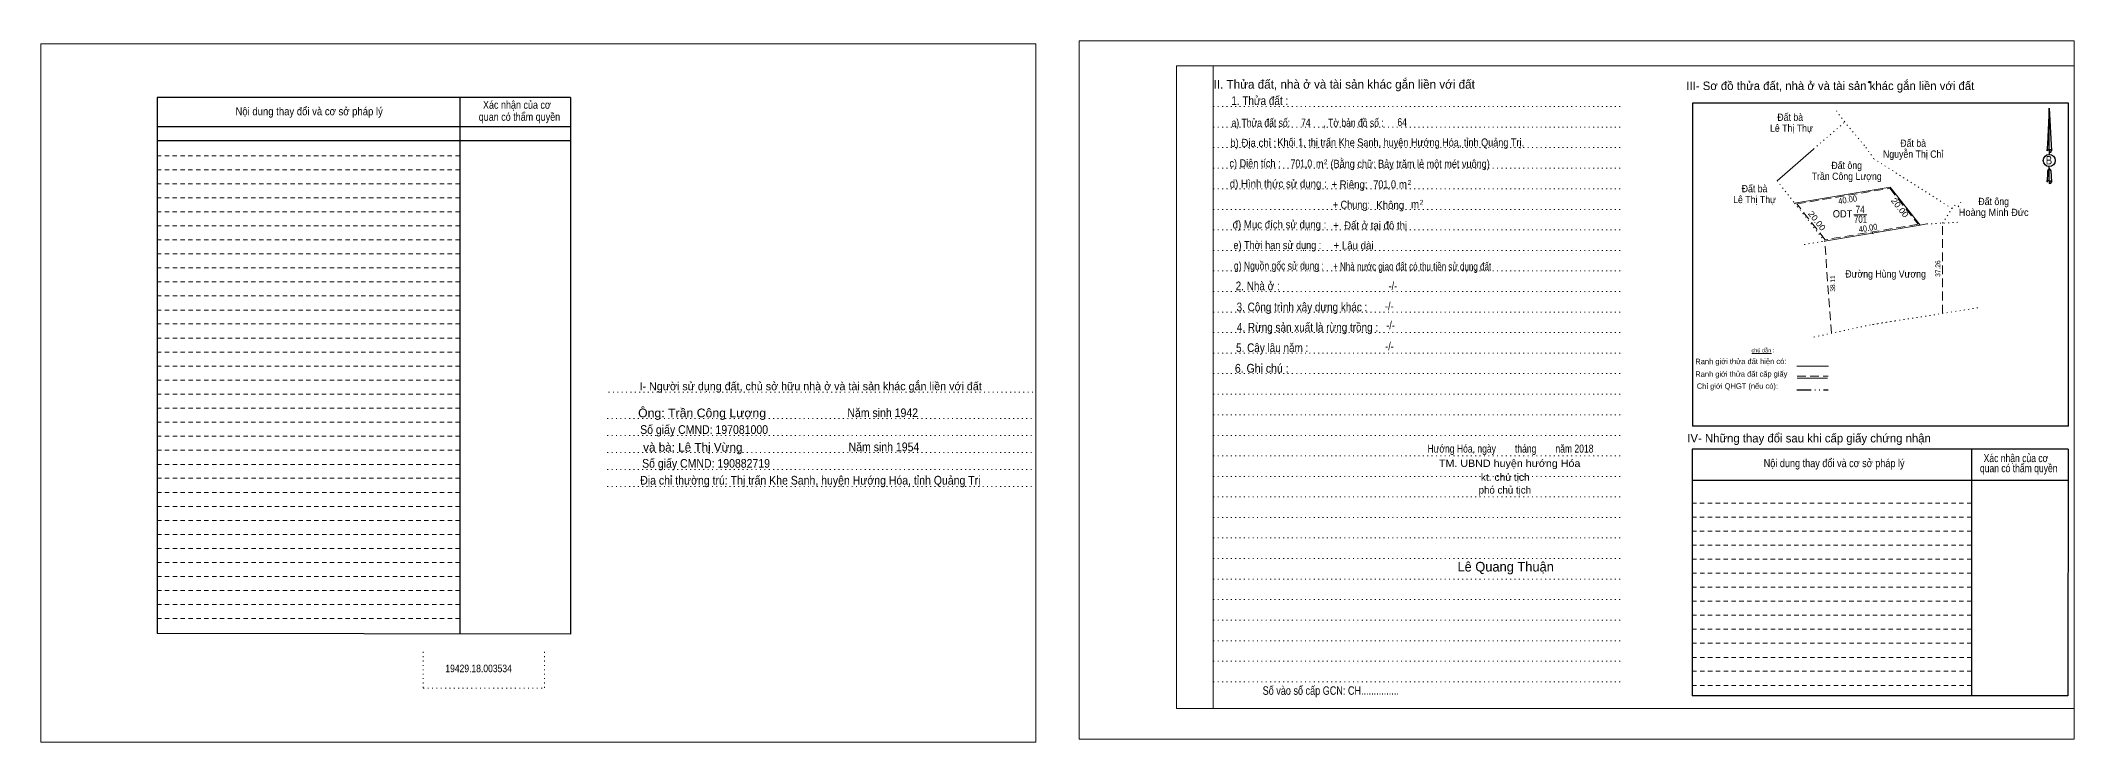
# Model space of a CAD drawing. Header units: metres. Extents: x 549912 to 552138, y 1840078 to 1840461.
# Drawn here: x 549912 to 550750, y 1840078 to 1840367 of the extents above; entities that cross this region are included whole.
import ezdxf
from ezdxf.enums import TextEntityAlignment as Align

# ---------------------------------------------------------------- set-up
doc = ezdxf.new("R2010")
doc.units = ezdxf.units.M
doc.header["$LTSCALE"] = 1.2
doc.header["$PDMODE"] = 32
doc.header["$PDSIZE"] = 0.6
for name, pattern in [('DASH_DOUBLE_DOT', [9.2, 5, -1.2, 0.3, -1.2, 0.3, -1.2]), ('DOTTED', [1.5, 0.3, -1.2]), ('MEDIUM_DASHED', [4.5, 3, -1.5]), ('SHORT_DASHED', [2.7, 1.5, -1.2])]:
    doc.linetypes.add(name, pattern=pattern)
for name, color, linetype, lineweight in [('1', 7, 'DOTTED', 13), ('10', 7, 'DOTTED', 13), ('18', 7, 'Continuous', 25), ('2', 7, 'SHORT_DASHED', 13), ('28', 7, 'Continuous', 25), ('55', 7, 'Continuous', 13), ('62', 7, 'Continuous', 13)]:
    doc.layers.add(name, color=color, linetype=linetype, lineweight=lineweight)

msp = doc.modelspace()

# ---------------------------------------------------------------- linework, layer by layer
at = {"layer": '1', "linetype": 'Continuous'}
for p, q in [((550380.01, 1840356.69), (550750.21, 1840356.69)), ((550380.01, 1840356.69), (550380.01, 1840091.69)), ((550750.21, 1840356.69), (550750.21, 1840089.49)), ((550380.01, 1840091.69), (550750.21, 1840091.69))]:
    msp.add_line(p, q, dxfattribs=at)
at = {"layer": '1'}
for p, q in [((550395.01, 1840356.69), (550395.01, 1840091.69)), ((550395.01, 1840356.69), (550395.01, 1840091.69)), ((550395.17, 1840339.89), (550564.25, 1840339.89)), ((550395.17, 1840331.41), (550564.25, 1840331.41)), ((550395.17, 1840322.97), (550564.25, 1840322.97)), ((550395.17, 1840314.49), (550564.25, 1840314.49)), ((550395.17, 1840306.01), (550564.25, 1840306.01)), ((550395.17, 1840297.53), (550564.25, 1840297.53)), ((550395.17, 1840289.05), (550564.25, 1840289.05)), ((550395.17, 1840280.61), (550564.25, 1840280.61)), ((550395.17, 1840272.13), (550564.25, 1840272.13)), ((550395.17, 1840263.65), (550564.25, 1840263.65)), ((550395.17, 1840255.17), (550564.25, 1840255.17)), ((550395.17, 1840246.73), (550564.25, 1840246.73)), ((550395.17, 1840238.25), (550564.25, 1840238.25)), ((550395.17, 1840229.77), (550564.25, 1840229.77)), ((550145.77, 1840222.09), (550321.89, 1840222.09)), ((550395.17, 1840221.29), (550564.25, 1840221.29)), ((550145.21, 1840211.29), (550321.29, 1840211.29)), ((550395.17, 1840212.81), (550564.25, 1840212.81)), ((550145.21, 1840204.29), (550321.29, 1840204.29)), ((550395.17, 1840204.33), (550564.25, 1840204.33)), ((550145.21, 1840197.29), (550321.29, 1840197.29)), ((550145.21, 1840190.29), (550321.29, 1840190.29)), ((550395.17, 1840195.89), (550564.25, 1840195.89)), ((550145.21, 1840183.29), (550321.29, 1840183.29)), ((550395.17, 1840187.41), (550564.25, 1840187.41)), ((550395.17, 1840178.93), (550564.25, 1840178.93)), ((550395.17, 1840170.45), (550564.25, 1840170.45)), ((550395.17, 1840162.01), (550564.25, 1840162.01)), ((550395.17, 1840153.53), (550564.25, 1840153.53)), ((550395.17, 1840145.05), (550564.25, 1840145.05)), ((550395.17, 1840136.57), (550564.25, 1840136.57)), ((550395.17, 1840128.09), (550564.25, 1840128.09)), ((550069.33, 1840115.01), (550069.33, 1840100.01)), ((550119.29, 1840115.01), (550119.29, 1840100.01)), ((550395.17, 1840119.65), (550564.25, 1840119.65)), ((550395.17, 1840111.17), (550564.25, 1840111.17)), ((550069.33, 1840100.01), (550119.29, 1840100.01)), ((550395.17, 1840102.69), (550564.25, 1840102.69))]:
    msp.add_line(p, q, dxfattribs=at)
at = {"layer": '1', "linetype": 'Continuous'}
for points in [[(550339.81, 1840079.09), (550750.21, 1840079.09), (550750.21, 1840367.09), (550339.81, 1840367.09)], [(549911.53, 1840077.73), (550321.93, 1840077.73), (550321.93, 1840365.73), (549911.53, 1840365.73)], [(549911.53, 1840365.73), (550321.93, 1840365.73), (550321.93, 1840077.73), (549911.53, 1840077.73)], [(549911.53, 1840077.73), (550321.93, 1840077.73), (550321.93, 1840365.73), (549911.53, 1840365.73)], [(550395.01, 1840356.69), (550750.21, 1840356.69), (550750.21, 1840091.69), (550395.01, 1840091.69)]]:
    msp.add_lwpolyline(points, close=True, dxfattribs=at)
at = {"layer": '10'}
for p, q in [((550642.71, 1840322.4), (550655.53, 1840333.54)), ((550655.53, 1840333.54), (550651.35, 1840339.1)), ((550702.34, 1840298.6), (550703.91, 1840301.3)), ((550689.43, 1840291.5), (550695.91, 1840291.84)), ((550702.12, 1840292.18), (550695.91, 1840291.84)), ((550638.85, 1840283.03), (550647.24, 1840284.43))]:
    msp.add_line(p, q, dxfattribs=at)
at = {"layer": '10', "linetype": 'Continuous'}
for p, q in [((550642.71, 1840322.4), (550627.62, 1840309.28)), ((550634.85, 1840300.13), (550674.3, 1840306.74)), ((550686.69, 1840291.04), (550674.3, 1840306.74)), ((550647.24, 1840284.43), (550686.69, 1840291.04)), ((550659.32, 1840295.31), (550664.7, 1840295.31)), ((550686.69, 1840291.04), (550689.43, 1840291.5))]:
    msp.add_line(p, q, dxfattribs=at)
at = {"layer": '10', "linetype": 'MEDIUM_DASHED'}
for p, q in [((550695.78, 1840254.59), (550695.91, 1840291.85)), ((550650.1, 1840246.43), (550647.24, 1840284.43))]:
    msp.add_line(p, q, dxfattribs=at)
at = {"layer": '10'}
for points in [[(550667.59, 1840318.34), (550663.63, 1840323.9), (550655.53, 1840333.54)], [(550695.91, 1840291.84), (550699.73, 1840297.88), (550667.59, 1840318.34)], [(550627.62, 1840309.28), (550634.85, 1840300.13), (550647.24, 1840284.43)], [(550699.73, 1840297.88), (550700.67, 1840299.31), (550702.34, 1840298.6)], [(550710.4, 1840256.91), (550666.07, 1840249.89), (550662.22, 1840249.05)], [(550676.29, 1840251.5), (550666.07, 1840249.89), (550642.77, 1840244.84)]]:
    msp.add_lwpolyline(points, dxfattribs=at)
at = {"layer": '10', "linetype": 'MEDIUM_DASHED'}
msp.add_lwpolyline([(550674.09, 1840306.2), (550685.77, 1840291.39), (550647.45, 1840284.97), (550635.77, 1840299.78)], close=True, dxfattribs=at)
at = {"layer": '10'}
msp.add_point((550666.95, 1840287.73), dxfattribs=at)
at = {"layer": '18'}
for p, q in [((550739.85, 1840339.29), (550740.77, 1840321.61)), ((550739.85, 1840339.29), (550740.77, 1840321.61)), ((550739.85, 1840339.29), (550740.77, 1840321.61)), ((550739.09, 1840324.37), (550738.93, 1840321.65)), ((550739.85, 1840322.21), (550739.85, 1840321.53)), ((550739.85, 1840321.53), (550739.85, 1840321.01)), ((550739.85, 1840321.01), (550739.85, 1840320.33)), ((550739.85, 1840321.01), (550739.85, 1840320.33)), ((550739.85, 1840321.01), (550739.85, 1840320.33)), ((550740.77, 1840321.61), (550740.77, 1840321.65)), ((550739.85, 1840314.37), (550739.85, 1840315.17)), ((550739.85, 1840314.37), (550739.85, 1840315.17)), ((550739.85, 1840314.37), (550739.85, 1840315.17)), ((550739.85, 1840314.37), (550740.53, 1840313.41)), ((550739.85, 1840314.37), (550740.53, 1840313.41)), ((550739.85, 1840314.37), (550740.53, 1840313.41)), ((550739.85, 1840309.37), (550739.85, 1840308.69)), ((550739.85, 1840308.69), (550739.85, 1840308.17)), ((550740.53, 1840313.41), (550740.77, 1840308.77)), ((550740.53, 1840313.41), (550740.77, 1840308.77)), ((550740.53, 1840313.41), (550740.77, 1840308.77)), ((550740.77, 1840308.77), (550740.77, 1840308.81))]:
    msp.add_line(p, q, dxfattribs=at)
for points in [[(550739.85, 1840322.21), (550739.85, 1840339.29), (550739.09, 1840324.37)], [(550739.85, 1840309.37), (550739.85, 1840314.37), (550739.17, 1840313.41), (550739.09, 1840311.53), (550738.93, 1840308.81)]]:
    msp.add_lwpolyline(points, dxfattribs=at)
msp.add_ellipse((550739.882, 1840317.699), major_axis=(0, 2.516), ratio=0.983453, dxfattribs=at)
for centre, start_param, end_param in [((550739.883, 1840321.576), 1.5707963, 3.074452), ((550739.883, 1840321.576), 0.0671406, 1.5707963), ((550739.883, 1840321.576), 4.712389, 6.2831853), ((550739.883, 1840308.735), 2.4910694, 3.0742784), ((550739.883, 1840308.735), 1.5707963, 2.4910694), ((550739.883, 1840308.735), 0.0671406, 1.5707963), ((550739.883, 1840308.735), 4.712389, 6.2831853)]:
    msp.add_ellipse(centre, major_axis=(0.907, 0), ratio=0.655448, start_param=start_param, end_param=end_param, dxfattribs=at)
at = {"layer": '2', "linetype": 'Continuous', "lineweight": 25}
for p, q in [((550130.05, 1840343.65), (549959.53, 1840343.65)), ((549959.53, 1840343.65), (549959.53, 1840122.61)), ((550084.37, 1840343.65), (550084.45, 1840122.41)), ((550130.05, 1840331.57), (549959.73, 1840331.57)), ((550130.05, 1840325.77), (549959.73, 1840325.77))]:
    msp.add_line(p, q, dxfattribs=at)
at = {"layer": '2'}
for p, q in [((550084.37, 1840319.65), (549959.49, 1840319.65)), ((550084.37, 1840313.85), (549959.49, 1840313.85)), ((550084.37, 1840313.85), (549959.53, 1840313.85)), ((550084.37, 1840308.09), (549959.53, 1840308.09)), ((550084.37, 1840302.29), (549959.53, 1840302.29)), ((550084.37, 1840296.53), (549959.53, 1840296.53)), ((550084.37, 1840290.73), (549959.53, 1840290.73)), ((550084.37, 1840284.93), (549959.53, 1840284.93)), ((550084.41, 1840279.17), (549959.53, 1840279.17)), ((550084.41, 1840273.37), (549959.53, 1840273.37)), ((550084.41, 1840267.57), (549959.53, 1840267.57)), ((550084.41, 1840261.81), (549959.53, 1840261.81)), ((550084.41, 1840256.01), (549959.53, 1840256.01)), ((550084.41, 1840250.25), (549959.53, 1840250.25)), ((550084.41, 1840244.45), (549959.53, 1840244.45)), ((550084.41, 1840238.65), (549959.53, 1840238.65)), ((550084.41, 1840232.89), (549959.53, 1840232.89)), ((550084.41, 1840227.09), (549959.53, 1840227.09)), ((550084.41, 1840221.29), (549959.53, 1840221.29)), ((550084.41, 1840215.53), (549959.53, 1840215.53)), ((550084.41, 1840209.73), (549959.53, 1840209.73)), ((550084.41, 1840203.93), (549959.53, 1840203.93)), ((550084.45, 1840198.17), (549959.53, 1840198.17)), ((550084.45, 1840192.37), (549959.53, 1840192.37)), ((550084.45, 1840186.61), (549959.53, 1840186.61)), ((550084.45, 1840180.81), (549959.53, 1840180.81)), ((550084.45, 1840175.01), (549959.53, 1840175.01)), ((550084.45, 1840169.25), (549959.53, 1840169.25)), ((550707.77, 1840170.61), (550592.61, 1840170.61)), ((550707.77, 1840164.85), (550592.61, 1840164.85)), ((550084.45, 1840163.45), (549959.53, 1840163.45)), ((550084.45, 1840157.65), (549959.53, 1840157.65)), ((550707.77, 1840159.05), (550592.61, 1840159.05)), ((550084.45, 1840151.89), (549959.53, 1840151.89)), ((550707.77, 1840153.29), (550592.61, 1840153.29)), ((550084.45, 1840146.09), (549959.53, 1840146.09)), ((550084.45, 1840140.33), (549959.53, 1840140.33)), ((550707.81, 1840147.49), (550592.61, 1840147.49)), ((550707.81, 1840141.69), (550592.61, 1840141.69)), ((550084.45, 1840134.53), (549959.53, 1840134.53)), ((550707.81, 1840135.93), (550592.61, 1840135.93)), ((550084.45, 1840128.73), (549959.53, 1840128.73)), ((550707.81, 1840130.13), (550592.61, 1840130.13)), ((550707.81, 1840124.33), (550592.61, 1840124.33)), ((550707.85, 1840118.57), (550592.61, 1840118.57)), ((550707.85, 1840112.77), (550592.61, 1840112.77)), ((550707.85, 1840107.01), (550592.61, 1840107.01)), ((550707.85, 1840101.21), (550592.61, 1840101.21))]:
    msp.add_line(p, q, dxfattribs=at)
at = {"layer": '2', "linetype": 'Continuous', "lineweight": 25}
msp.add_lwpolyline([(550130.05, 1840343.65), (550129.97, 1840122.37), (549959.53, 1840122.61)], dxfattribs=at)
at = {"layer": '28'}
for p, q in [((550592.77, 1840341.37), (550592.77, 1840208.09)), ((550747.81, 1840208.09), (550592.77, 1840208.09)), ((550707.77, 1840198.69), (550707.85, 1840096.93)), ((550747.65, 1840198.69), (550747.57, 1840096.93)), ((550747.65, 1840185.77), (550592.61, 1840185.77)), ((550747.57, 1840096.93), (550592.61, 1840096.93))]:
    msp.add_line(p, q, dxfattribs=at)
at = {"layer": '28', "linetype": 'SHORT_DASHED', "lineweight": 13}
msp.add_line((550707.77, 1840176.41), (550592.61, 1840176.41), dxfattribs=at)
at = {"layer": '28'}
for points in [[(550747.81, 1840208.09), (550747.81, 1840341.37), (550592.77, 1840341.37)], [(550747.65, 1840198.69), (550592.61, 1840198.69), (550592.61, 1840096.93)]]:
    msp.add_lwpolyline(points, dxfattribs=at)
msp.add_point((550665.69, 1840350.01), dxfattribs=at)
at = {"layer": '55'}
for p, q in [((550617.15, 1840238.1), (550625.27, 1840238.06)), ((550635.8, 1840232.79), (550648.8, 1840232.79)), ((550635.92, 1840227.87), (550648.4, 1840227.87)), ((550635.92, 1840227.87), (550648.4, 1840227.87))]:
    msp.add_line(p, q, dxfattribs=at)
at = {"layer": '55', "linetype": 'MEDIUM_DASHED'}
msp.add_line((550635.88, 1840228.71), (550648.68, 1840228.71), dxfattribs=at)
at = {"layer": '55', "linetype": 'DASH_DOUBLE_DOT', "lineweight": 25}
msp.add_line((550635.72, 1840223.07), (550648.72, 1840223.07), dxfattribs=at)

# ---------------------------------------------------------------- texts
at = {"layer": '10'}
for s, width, p in [('Lê Thị Thự', 0.9, (550633.535, 1840329.52)), ('Đất bà ', 0.9, (550633.545, 1840334.02)), ('Đất bà', 0.9, (550683.74, 1840323.31)), ('Đất ông', 0.9, (550656.34, 1840314.17)), ('Nguyễn Thị Chỉ', 0.9, (550683.745, 1840318.81)), ('Đất bà', 0.9, (550618.34, 1840304.58)), ('Trần Công Lượng', 0.9, (550656.34, 1840309.67)), ('Lê Thị Thự', 0.9, (550618.335, 1840300.08)), ('74', 0.85, (550661.87, 1840295.99)), ('Đất ông', 0.9, (550716.95, 1840299.29)), ('ODT', 0.95, (550654.62, 1840294.19)), ('701', 0.8, (550662.05, 1840291.97)), ('Hoàng Minh Đức', 0.95, (550716.955, 1840294.79)), ('Đường Hùng Vương', 0.9, (550672.38, 1840269.41))]:
    msp.add_text(s, height=3, dxfattribs=dict(at, width=width)).set_placement(p, align=Align.CENTER)
for s, height, rotation, width, p in [('40.00', 2.5, 9.512, 0.9, (550656.913, 1840300.264)), ('20.00', 2.5, 308.28, 1.1, (550677.261, 1840297.464)), ('20.00', 2.5, 308.28, 1.1, (550643.071, 1840292.044)), ('40.00', 2.5, 9.512, 0.9, (550665.343, 1840288.594)), ('37.26', 2, 90, 0.85, (550694.92, 1840273.09)), ('38.11', 2, 90, 0.85, (550651.56, 1840266.955))]:
    msp.add_text(s, height=height, rotation=rotation, dxfattribs=dict(at, width=width)).set_placement(p, align=Align.CENTER)
at = {"layer": '18'}
for s, height, p in [('II. Thửa đất, nhà ở và tài sản khác gắn liền với đất', 3.6, (550449.11, 1840347.31)), ('phó chủ tịch', 3, (550515.35, 1840180.32)), ('Lê Quang Thuận', 3.96, (550515.685, 1840148.18))]:
    msp.add_text(s, height=height, dxfattribs=at).set_placement(p, align=Align.CENTER)
for s, height, width, p in [('1. Thửa đất :', 3.6, 0.85, (550414.285, 1840340.55)), ('a) Thửa đất số:              , Tờ bản đồ số : ', 3.3, 0.8, (550434.505, 1840331.59)), ('74', 3.3, 0.8, (550433.29, 1840331.67)), ('64', 3.3, 0.8, (550473.01, 1840331.83)), ('b) Địa chỉ : ', 3.3, 0.9, (550412.13, 1840323.31)), ('Khối 1, thị trấn Khe Sanh, huyện Hướng Hóa, tỉnh Quảng Trị.', 3.3, 0.85, (550472.425, 1840323.47)), ('c) Diện tích :                                                   ', 3.3, 0.85, (550438.9, 1840314.87)), ('701,0', 3.3, 0.8, (550431.455, 1840314.79)), (' m', 3.3, 0.85, (550438.485, 1840314.72)), ('2', 2, 0.75, (550441.465, 1840316.16)), ('(Bằng chữ: Bảy trăm lẻ một mét vuông)', 3.3, 0.85, (550476.31, 1840314.67)), ('B', 3.456, 0.85, (550739.745, 1840316.05)), ('d) Hình thức sử dụng :', 3.3, 0.9, (550421.905, 1840306.47)), ('+ Riêng: ', 3.3, 0.9, (550451.82, 1840306.15)), ('701,0', 3.3, 0.85, (550465.785, 1840306.2)), (' m', 3.3, 0.9, (550472.775, 1840306.2)), ('2', 2, 0.8, (550476.01, 1840307.6)), ('       + Chung:', 3.3, 0.85, (550448.41, 1840297.78)), ('Không', 3.3, 0.9, (550468.09, 1840297.66)), (' m', 3.3, 0.9, (550477.765, 1840298)), ('2', 2, 0.8, (550481, 1840299.44)), ('đ) Mục đích sử dụng :', 3.3, 0.9, (550422.425, 1840289.64)), ('+  Đất ở tại đô thị', 3.3, 0.9, (550459.79, 1840289.25)), ('e) Thời hạn sử dụng :', 3.3, 0.85, (550421.55, 1840281.13)), ('g) Nguồn gốc sử dụng :', 3.3, 0.8, (550422.185, 1840272.65)), ('+ Nhà nước giao đất có thu tiền sử dụng đất', 3.3, 0.75, (550477.135, 1840272.31)), ('2. Nhà ở :', 3.6, 0.85, (550413.425, 1840264.15)), ('3. Công trình xây dựng khác :', 3.6, 0.85, (550431.69, 1840255.47)), ('4. Rừng sản xuất là rừng trồng :', 3.6, 0.85, (550433.965, 1840247.11)), ('5. Cây lâu năm :', 3.6, 0.85, (550419.42, 1840238.67)), ('6. Ghi chú :', 3.6, 0.9, (550415.105, 1840230.19)), ('Hướng Hóa, ngày        tháng        năm 2018', 3.3, 0.8, (550517.675, 1840197.21)), ('TM. UBND huyện hướng Hóa', 3, 1.1, (550517.34, 1840191.3)), ('kt. chủ tịch', 3, 1.05, (550515.54, 1840185.58)), ('19429.18.003534', 3.1, 0.85, (550092.125, 1840106.65)), ('Số vào sổ cấp GCN: CH...............', 3.5, 0.8, (550443.57, 1840097.33))]:
    msp.add_text(s, height=height, dxfattribs=dict(at, width=width)).set_placement(p, align=Align.CENTER)
at = {"layer": '2'}
for s, width, p in [('Xác nhận của cơ', 0.85, (550107.925, 1840339.01)), ('Xác nhận của cơ', 0.85, (550107.925, 1840339.01)), ('Nội dung thay đổi và cơ sở pháp lý', 0.9, (550022.25, 1840336.33)), ('Nội dung thay đổi và cơ sở pháp lý', 0.9, (550022.25, 1840336.33)), (' quan có thẩm quyền', 0.85, (550108.47, 1840334.05)), (' quan có thẩm quyền', 0.85, (550108.47, 1840334.05))]:
    msp.add_text(s, height=3.261, dxfattribs=dict(at, width=width)).set_placement(p, align=Align.CENTER)
at = {"layer": '28'}
for s, height, p in [('III- Sơ đồ thửa đất, nhà ở và tài sản khác gắn liền với đất', 3.5, (550649.58, 1840346.73)), ('I- Người sử dụng đất, chủ sở hữu nhà ở và tài sản khác gắn liền với đất', 3.306, (550229.07, 1840222.93)), ('và bà: Lê Thị Vừng', 3.6, (550180.465, 1840197.62)), ('IV- Những thay đổi sau khi cấp giấy chứng nhận', 3.5, (550640.82, 1840201.41))]:
    msp.add_text(s, height=height, dxfattribs=at).set_placement(p, align=Align.CENTER)
for s, height, width, p in [('-/-', 3.3, 0.85, (550469.185, 1840264.35)), ('-/-', 3.3, 0.85, (550467.705, 1840255.99)), ('-/-', 3.3, 0.85, (550468.225, 1840248.11)), ('-/-', 3.3, 0.85, (550467.785, 1840239.43)), ('Ông: Trần Công Lượng', 3.6, 1.05, (550184.3, 1840211.77)), ('Năm sinh 1942', 3.6, 0.9, (550258.79, 1840211.85)), ('Số giấy CMND: 197081000', 3.6, 0.9, (550185.135, 1840204.91)), ('Năm sinh 1954', 3.6, 0.9, (550259.3, 1840197.77)), ('Số giấy CMND: 190882719', 3.6, 0.9, (550185.93, 1840190.97)), ('Nội dung thay đổi và cơ sở pháp lý', 3.3, 0.85, (550651.15, 1840191.21)), (' quan có thẩm quyền', 3.3, 0.8, (550726.78, 1840189.13)), ('Xác nhận của cơ', 3.3, 0.8, (550726.13, 1840193.29)), ('Địa chỉ thường trú: Thị trấn Khe Sanh, huyện Hướng Hóa, tỉnh Quảng Trị', 3.6, 0.9, (550228.955, 1840184.01))]:
    msp.add_text(s, height=height, dxfattribs=dict(at, width=width)).set_placement(p, align=Align.CENTER)
at = {"layer": '55'}
msp.add_text('chú dẫn :', height=1.665, rotation=359.976, dxfattribs=at).set_placement((550621.775, 1840238.538), align=Align.CENTER)
at = {"layer": '55', "width": 0.9}
for s, height, p in [('Ranh giới thửa đất hiện có:', 2.26, (550612.673, 1840233.695)), ('Ranh giới thửa đất cấp giấy', 2.24, (550612.893, 1840228.505)), ('Chỉ giới QHGT (nếu có):', 2.25, (550611.263, 1840223.532))]:
    msp.add_text(s, height=height, rotation=0.127, dxfattribs=at).set_placement(p, align=Align.CENTER)
at = {"layer": '62', "width": 0.9}
msp.add_text('+ Lâu dài', height=3.3, dxfattribs=at).set_placement((550452.965, 1840281), align=Align.CENTER)

doc.saveas('drawing.dxf')
